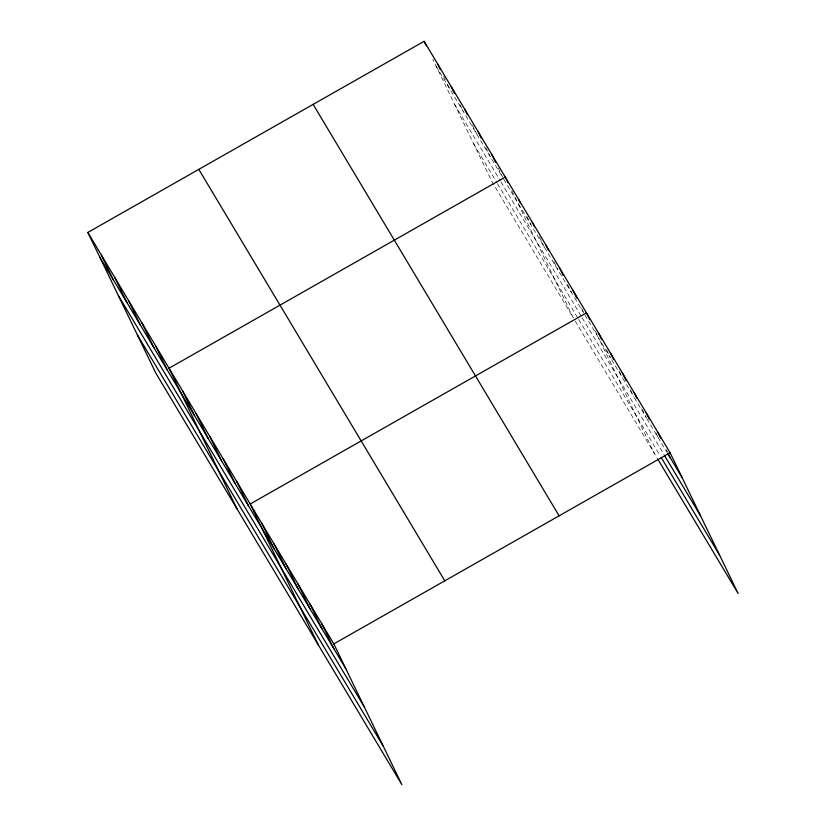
<?xml version="1.0" encoding="UTF-8"?>
<svg xmlns="http://www.w3.org/2000/svg" width="826" height="826" viewBox="0 0 826 826"><rect width="100%" height="100%" fill="white"/><g stroke="black" fill="none" stroke-linecap="round" stroke-linejoin="round"><path stroke-width="0.62" stroke-dasharray="4.13 3.1" d="M436.097 66.09L502.445 177.084M503.736 179.242L573.956 296.699M574.597 297.773L583.621 312.858M584.911 315.016L597.797 336.574M611.643 359.733L633.656 396.552M634.275 397.605L646.231 417.584L641.874 408.571M646.851 418.637L666.974 452.297M454.599 104.375L500.339 180.884M500.99 181.968L581.514 316.668M582.154 317.742L664.104 454.816M473.67 143.817L496.86 182.618M497.5 183.692L578.035 318.392M578.675 319.466L659.912 455.343M575.278 321.118L657.031 457.862M666.314 449.664L667.398 451.925M655.999 433.061L658.177 437.574M630.465 389.717L633.738 396.47M619.066 370.853L622.329 377.616M606.573 349.739L610.383 357.627L598.437 337.648L654.522 453.66M595.164 330.885L597.89 336.523M581.638 308.253L583.27 311.639M567.565 284.495L571.375 292.383M554.039 261.873L557.849 269.761M539.419 236.99L544.324 247.129M526.978 216.608L530.798 224.496M511.821 190.599L573.347 317.886L492.172 182.102L432.824 59.327M498.285 167.967L502.652 176.991M485.853 147.596L490.21 156.61M472.317 124.963L476.685 133.977M459.886 104.592L463.149 111.355M443.634 76.322L445.266 79.709M447.444 84.211L449.623 88.723"/><path stroke-width="1.24" d="M87.845 232.447L333.828 643.898L401.89 784.7L155.918 373.249L87.845 232.447L424.11 41.3L670.082 452.751L738.155 593.553L657.661 458.915M333.828 643.898L670.082 452.751M667.604 453.35L682.07 477.542M664.734 455.869L700.572 515.827M661.161 457.449L719.642 555.268M313.147 104.375L559.119 515.827M198.818 169.371L444.791 580.812M99.832 257.237L345.805 668.688M118.345 295.522L364.318 706.973M137.405 334.964L383.388 746.415M658.136 432.762L660.862 438.399M667.945 453.051L670.123 457.552M646.19 412.783L649.463 419.536M634.244 392.794L636.97 398.431M622.298 372.805L626.108 380.693M610.352 352.826L613.615 359.589M598.396 332.837L601.669 339.6M589.723 319.621L586.45 312.858L250.195 504.005L318.258 644.807M572.924 290.225L576.734 298.114M559.398 267.593L563.208 275.481M545.862 244.971L548.588 250.598M532.336 222.339L534.515 226.84M518.811 199.706L520.442 203.093M508 182.711L505.285 177.074L169.02 368.231L237.083 509.033M491.749 154.452L495.569 162.34M478.223 131.819L481.496 138.582M464.697 109.187L467.423 114.824M451.161 86.554L454.434 93.317M437.635 63.932L440.361 69.56M424.11 41.3L426.288 45.812M321.882 623.909L333.859 648.699M309.926 603.93L321.913 628.72M297.98 583.941L309.967 608.731M286.033 563.962L298.021 588.752M274.087 543.973L286.075 568.763M262.141 523.983L274.129 548.784M236.659 481.372L248.647 506.162M223.134 458.74L235.121 483.54M209.608 436.118L221.595 460.908M196.082 413.485L208.059 438.276M182.546 390.853L194.533 415.643M155.494 345.598L167.471 370.389M141.958 322.966L153.946 347.756M128.433 300.334L140.42 325.134M114.907 277.712L126.894 302.502M101.381 255.079L113.358 279.869"/></g></svg>
